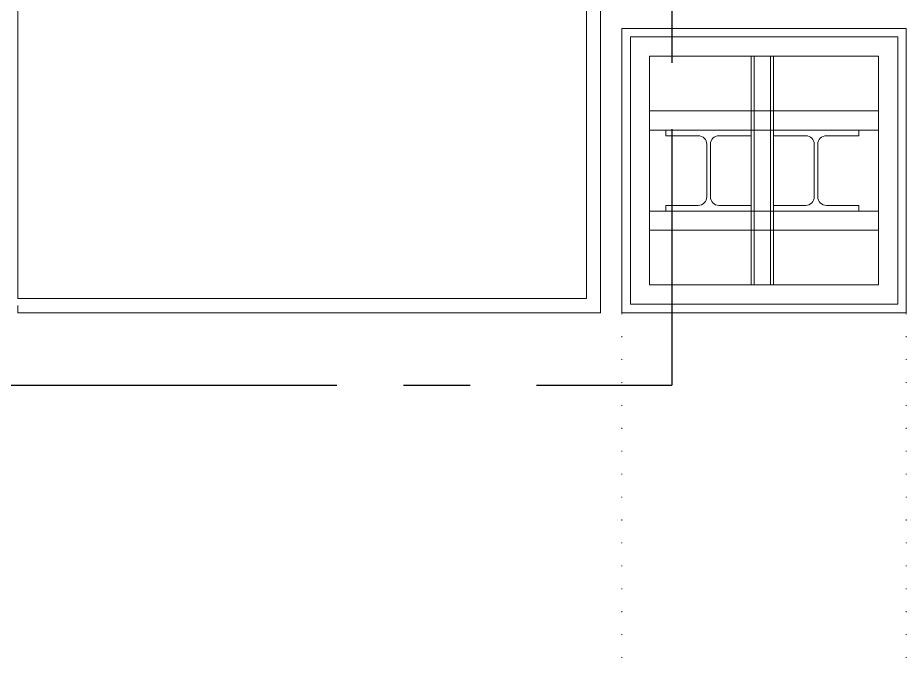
# Model space of a CAD drawing. Extents: x -2365 to 41970, y -230 to 8114.
# Drawn here: x 4400.8 to 4525.8, y 3060.7 to 3152 of the extents above; entities that cross this region are included whole.
import ezdxf

# ---------------------------------------------------------------- set-up
doc = ezdxf.new("R2010")
doc.units = 0
doc.header["$LTSCALE"] = 25
doc.linetypes.add('CENTER', pattern=[2, 1.25, -0.25, 0.25, -0.25])
doc.linetypes.add('DOT2', pattern=[0.125, 0, -0.125])
doc.layers.get('0').update_dxf_attribs({"color": 9, "lineweight": 9})
for name, color, linetype, lineweight in [('01', 9, 'Continuous', 9), ('06D', 9, 'Continuous', 9), ('10', 9, 'Continuous', 9), ('14', 9, 'Continuous', 9), ('20', 9, 'DOT2', 9), ('E-KABLO', 7, 'Continuous', 30)]:
    doc.layers.add(name, color=color, linetype=linetype, lineweight=lineweight)

# ---------------------------------------------------------------- blocks, each defined once
blk = doc.blocks.new('p-kolon-80x80-vw')
at = {"layer": '01'}
blk.add_lwpolyline([(-40, -40), (-40, 40), (40, 40), (40, -40)], close=True, dxfattribs=at)
blk = doc.blocks.new('p-vw-hoşgeldin tak')
at = {"layer": '06D'}
for points in [[(847.1, 3.9), (847.1, 36.1), (814.9, 36.1), (814.9, 3.9)], [(822.6, 21.81), (822.6, 3.9), (825.3, 3.9), (825.3, 36.1), (822.6, 36.1)], [(836.7, 21.81), (836.7, 3.9), (839.4, 3.9), (839.4, 36.1), (836.7, 36.1)], [(847.1, 21.81), (814.9, 21.81), (814.9, 19.11), (847.1, 19.11), (847.1, 21.81)], [(847.1, 21.39), (814.9, 21.39), (814.9, 18.69), (847.1, 18.69), (847.1, 21.39)]]:
    blk.add_lwpolyline(points, close=True, dxfattribs=at)
at = {"layer": '10'}
for points in [[(851, 0), (851, 40), (811, 40), (811, 0)], [(812.2, 38.8), (849.8, 38.8), (812.2, 38.8), (812.2, 1.2), (849.8, 1.2), (849.8, 38.8)]]:
    blk.add_lwpolyline(points, close=True, dxfattribs=at)
for points in [[(836.7, 21.81), (836.7, 33.81), (835.9, 33.81), (835.9, 29.26, -0.414214), (834.7, 28.06), (827.3, 28.06, -0.414214), (826.1, 29.26), (826.1, 33.81), (825.3, 33.81), (825.3, 21.81), (826.1, 21.81), (826.1, 26.36, -0.414214), (827.3, 27.56), (834.7, 27.56, -0.414214), (835.9, 26.36), (835.9, 21.81)], [(836.7, 18.69), (836.7, 6.69), (835.9, 6.69), (835.9, 11.24, 0.414214), (834.7, 12.44), (827.3, 12.44, 0.414214), (826.1, 11.24), (826.1, 6.69), (825.3, 6.69), (825.3, 18.69), (826.1, 18.69), (826.1, 14.14, 0.414214), (827.3, 12.94), (834.7, 12.94, 0.414214), (835.9, 14.14), (835.9, 18.69)]]:
    blk.add_lwpolyline(points, format="xyb", close=True, dxfattribs=at)
at = {"layer": '20'}
for points in [[(-505, 40), (811, 40)], [(-505, 0), (811, 0)]]:
    blk.add_lwpolyline(points, dxfattribs=at)

msp = doc.modelspace()

# ---------------------------------------------------------------- linework, layer by layer
at = {"layer": '14'}
for points in [[(4482.84, 3207.5), (4482.84, 3110.5), (4402.84, 3110.5)], [(4400.84, 3111.5), (4400.84, 3110.5), (4402.84, 3110.5)]]:
    msp.add_lwpolyline(points, dxfattribs=at)
at = {"layer": 'E-KABLO', "color": 6, "linetype": 'CENTER', "ltscale": 1.5}
for p in [(4492.84, 3361.3), (4398.84, 3100.3)]:
    msp.add_line(p, (4492.84, 3100.3), dxfattribs=at)

# ---------------------------------------------------------------- block references
msp.add_blockref('p-kolon-80x80-vw', (4440.84, 3152.5))
at = {"layer": '10', "rotation": 89.99999999999999}
msp.add_blockref('p-vw-hoşgeldin tak', (4525.84, 2299.5), dxfattribs=at)

doc.saveas('drawing.dxf')
